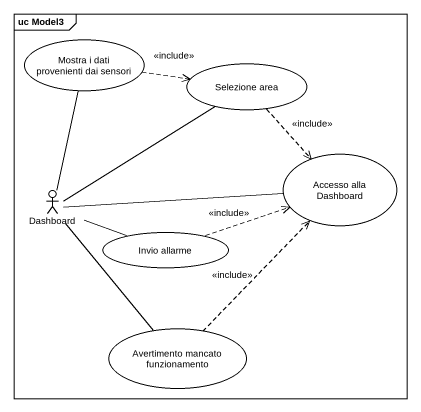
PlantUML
@startuml
mainframe uc Model3
usecase "Mostra i dati provenienti dai sensori" as Mostra_i_dati_provenienti
usecase "Selezione area" as Selezione_area
usecase "Accesso alla Dashboard" as Accesso_alla_Dashboard
actor Dashboard
usecase "Invio allarme" as Invio_allarme
usecase "Avertimento mancato funzionamento" as Avertimento_mancato
Mostra_i_dati_provenienti .right.> Selezione_area : <<include>>
Selezione_area ..> Accesso_alla_Dashboard : <<include>>
Dashboard -up- Mostra_i_dati_provenienti
Dashboard -up- Selezione_area
Dashboard -right- Accesso_alla_Dashboard
Dashboard -right- Invio_allarme
Dashboard -- Avertimento_mancato
Invio_allarme .right.> Accesso_alla_Dashboard : <<include>>
Avertimento_mancato .up.> Accesso_alla_Dashboard : <<include>>
@enduml
